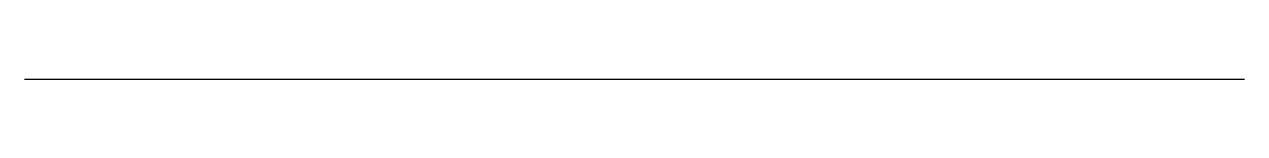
# Model space of a CAD drawing. Header units: millimetres. Extents: x 0 to 100, y 0 to 0.
import ezdxf

# ---------------------------------------------------------------- set-up
doc = ezdxf.new("R2010")
doc.units = ezdxf.units.MM
doc.layers.add('紅色', color=1, linetype='CONTINUOUS')

msp = doc.modelspace()

# ---------------------------------------------------------------- linework, layer by layer
at = {"layer": '紅色'}
msp.add_line((0, 0), (100, 0), dxfattribs=at)

doc.saveas('drawing.dxf')
